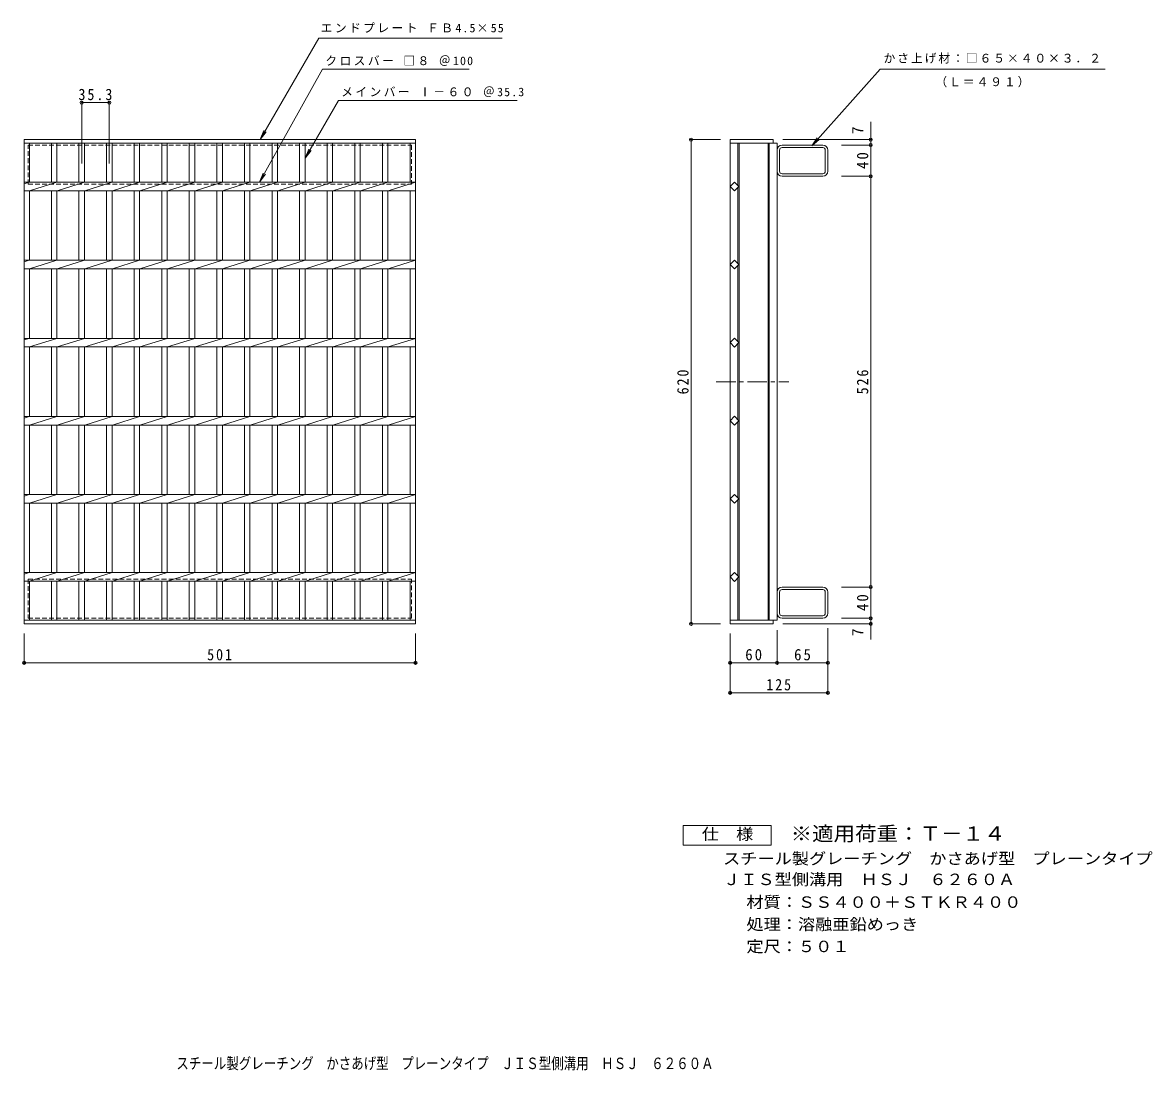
# Model space of a CAD drawing. Units: millimetres, scale not verified. Extents: x -661 to 785, y -684 to 657.
import ezdxf
from ezdxf.enums import TextEntityAlignment as Align

# ---------------------------------------------------------------- set-up
doc = ezdxf.new("R2010")
doc.units = ezdxf.units.MM
doc.header["$LTSCALE"] = 5
doc.header["$PDMODE"] = 32
doc.header["$PDSIZE"] = 4
doc.linetypes.add('CHAIN1', pattern=[8, 5, -1, 1, -1])
doc.linetypes.add('DASHED1', pattern=[1.8, 1.2, -0.6])
for name, color, linetype, lineweight in [('1-1_1-1ﾚｲﾔ', 2, 'Continuous', 9), ('1-2_1-2ﾚｲﾔ', 3, 'Continuous', 9), ('1-4_1-4ﾚｲﾔ', 7, 'Continuous', 9), ('1-5_1-5ﾚｲﾔ', 7, 'Continuous', 9), ('F-4_F-4ﾚｲﾔ', 2, 'Continuous', 9)]:
    doc.layers.add(name, color=color, linetype=linetype, lineweight=lineweight)
doc.layers.add('F-5_F-5ﾚｲﾔ', color=2, linetype='Continuous')
doc.styles.add('ＭＳ ゴシック', font='')
doc.styles.get('ＭＳ ゴシック').set_extended_font_data('MS Gothic')

msp = doc.modelspace()

# ---------------------------------------------------------------- linework, layer by layer
at = {"layer": '1-1_1-1ﾚｲﾔ', "linetype": 'DASHED1'}
for p, q in [((-654.108, 500.457), (-163.108, 500.457)), ((-654.108, 450.457), (-654.108, 500.457)), ((-163.108, 500.457), (-163.108, 450.457)), ((-654.108, 450.457), (-163.108, 450.457)), ((-654.108, -55.543), (-654.108, -105.543)), ((-654.108, -55.543), (-163.108, -55.543)), ((-163.108, -105.543), (-163.108, -55.543)), ((-654.108, -105.543), (-163.108, -105.543))]:
    msp.add_line(p, q, dxfattribs=at)
at = {"layer": '1-1_1-1ﾚｲﾔ'}
for p, q in [((307.795, 466.857), (307.795, 494.057)), ((363.195, 500.457), (310.995, 500.457)), ((363.195, 497.257), (310.995, 497.257)), ((366.395, 466.857), (366.395, 494.057)), ((369.595, 466.857), (369.595, 494.057)), ((310.995, 463.657), (363.195, 463.657)), ((363.195, 460.457), (310.995, 460.457)), ((307.795, -71.943), (307.795, -99.143)), ((363.195, -65.543), (310.995, -65.543)), ((310.995, -68.743), (363.195, -68.743)), ((366.395, -71.943), (366.395, -99.143)), ((369.595, -71.943), (369.595, -99.143)), ((363.195, -102.343), (310.995, -102.343)), ((363.195, -105.543), (310.995, -105.543))]:
    msp.add_line(p, q, dxfattribs=at)
for centre, radius, start, end in [((310.995, 494.057), 6.4, 90, 180), ((310.995, 494.057), 3.2, 90, 180), ((363.195, 494.057), 6.4, 0, 90), ((363.195, 494.057), 3.2, 0, 90), ((310.995, 466.857), 6.4, 180, 270), ((310.995, 466.857), 3.2, 180, 270), ((363.195, 466.857), 6.4, 270, 0), ((363.195, 466.857), 3.2, 270, 0), ((310.995, -71.943), 6.4, 90, 180), ((310.995, -71.943), 3.2, 90, 180), ((363.195, -71.943), 6.4, 0, 90), ((363.195, -71.943), 3.2, 0, 90), ((310.995, -99.143), 6.4, 180, 270), ((310.995, -99.143), 3.2, 180, 270), ((363.195, -99.143), 3.2, 270, 0), ((363.195, -99.143), 6.4, 270, 0)]:
    msp.add_arc(centre, radius, start, end, dxfattribs=at)
at = {"layer": '1-2_1-2ﾚｲﾔ'}
for p, q in [((-659.108, 507.457), (-158.108, 507.457)), ((-659.108, -112.543), (-659.108, 507.457)), ((-158.108, 507.457), (-158.108, -112.543)), ((244.595, 507.457), (299.595, 507.457)), ((244.595, 507.457), (244.595, -112.543)), ((299.595, 507.457), (299.595, 502.957)), ((-659.108, 502.957), (-158.108, 502.957)), ((-652.108, 452.957), (-652.108, 502.957)), ((-624.208, 502.957), (-624.208, 452.957)), ((-617.208, 502.957), (-617.208, 452.957)), ((-588.908, 502.957), (-588.908, 452.957)), ((-581.908, 502.957), (-581.908, 452.957)), ((-553.607, 502.957), (-553.607, 452.957)), ((-546.607, 502.957), (-546.607, 452.957)), ((-518.308, 502.957), (-518.308, 452.957)), ((-511.308, 502.957), (-511.308, 452.957)), ((-483.007, 502.957), (-483.007, 452.957)), ((-476.008, 502.957), (-476.008, 452.957)), ((-447.707, 502.957), (-447.707, 452.957)), ((-440.707, 502.957), (-440.707, 452.957)), ((-412.408, 502.957), (-412.408, 452.957)), ((-405.408, 502.957), (-405.408, 452.957)), ((-377.108, 502.957), (-377.108, 452.957)), ((-370.107, 502.957), (-370.107, 452.957)), ((-341.807, 502.957), (-341.807, 452.957)), ((-334.807, 502.957), (-334.807, 452.957)), ((-306.508, 502.957), (-306.508, 452.957)), ((-299.508, 502.957), (-299.508, 452.957)), ((-271.208, 502.957), (-271.208, 452.957)), ((-264.208, 502.957), (-264.208, 452.957)), ((-235.908, 502.957), (-235.908, 452.957)), ((-228.908, 502.957), (-228.908, 452.957)), ((-200.608, 502.957), (-200.608, 452.957)), ((-193.608, 502.957), (-193.608, 452.957)), ((-165.109, 502.957), (-165.109, 452.957)), ((244.595, 502.957), (304.595, 502.957)), ((254.595, 502.957), (254.595, 448.771)), ((256.095, 502.957), (256.095, -108.043)), ((293.095, 502.957), (293.095, -108.043)), ((294.595, 502.957), (294.595, -108.043)), ((304.595, 502.957), (304.595, -108.043)), ((-659.108, 452.957), (-158.108, 452.957)), ((-659.108, 450.876), (-652.508, 452.957)), ((-652.108, 441.958), (-617.208, 452.957)), ((-616.807, 441.958), (-581.908, 452.957)), ((-581.508, 441.958), (-546.608, 452.957)), ((-546.208, 441.958), (-511.308, 452.957)), ((-510.908, 441.958), (-476.008, 452.957)), ((-475.608, 441.958), (-440.708, 452.957)), ((-440.308, 441.958), (-405.408, 452.957)), ((-405.008, 441.958), (-370.108, 452.957)), ((-369.708, 441.958), (-334.808, 452.957)), ((-334.407, 441.958), (-299.508, 452.957)), ((-299.108, 441.958), (-264.208, 452.957)), ((-263.808, 441.958), (-228.908, 452.957)), ((-228.508, 441.958), (-193.608, 452.957)), ((-193.208, 441.958), (-158.308, 452.957)), ((-659.108, 441.958), (-158.108, 441.958)), ((-652.108, 352.957), (-652.108, 441.958)), ((-624.208, 441.958), (-624.208, 352.957)), ((-617.208, 441.958), (-617.208, 352.957)), ((-588.908, 441.958), (-588.908, 352.957)), ((-581.908, 441.958), (-581.908, 352.957)), ((-553.607, 441.958), (-553.607, 352.957)), ((-546.607, 441.958), (-546.607, 352.957)), ((-518.308, 441.958), (-518.308, 352.957)), ((-511.308, 441.958), (-511.308, 352.957)), ((-483.007, 441.958), (-483.007, 352.957)), ((-476.008, 441.958), (-476.008, 352.957)), ((-447.707, 441.958), (-447.707, 352.957)), ((-440.707, 441.958), (-440.707, 352.957)), ((-412.408, 441.958), (-412.408, 352.957)), ((-405.408, 441.958), (-405.408, 352.957)), ((-377.108, 441.958), (-377.108, 352.957)), ((-370.107, 441.958), (-370.107, 352.957)), ((-341.807, 441.958), (-341.807, 352.957)), ((-334.807, 441.958), (-334.807, 352.957)), ((-306.508, 441.958), (-306.508, 352.957)), ((-299.508, 441.958), (-299.508, 352.957)), ((-271.208, 441.958), (-271.208, 352.957)), ((-264.208, 441.958), (-264.208, 352.957)), ((-235.908, 441.958), (-235.908, 352.957)), ((-228.908, 441.958), (-228.908, 352.957)), ((-200.608, 441.958), (-200.608, 352.957)), ((-193.608, 441.958), (-193.608, 352.957)), ((-165.109, 441.958), (-165.109, 352.957)), ((254.595, 446.143), (254.595, 348.771)), ((-659.108, 352.957), (-158.108, 352.957)), ((-659.108, 350.877), (-652.508, 352.957)), ((-652.108, 341.957), (-617.208, 352.957)), ((-616.807, 341.957), (-581.908, 352.957)), ((-581.508, 341.957), (-546.608, 352.957)), ((-546.208, 341.957), (-511.308, 352.957)), ((-510.908, 341.957), (-476.008, 352.957)), ((-475.608, 341.957), (-440.708, 352.957)), ((-440.308, 341.957), (-405.408, 352.957)), ((-405.008, 341.957), (-370.108, 352.957)), ((-369.708, 341.957), (-334.808, 352.957)), ((-334.407, 341.957), (-299.508, 352.957)), ((-299.108, 341.957), (-264.208, 352.957)), ((-263.808, 341.957), (-228.908, 352.957)), ((-228.508, 341.957), (-193.608, 352.957)), ((-193.208, 341.957), (-158.308, 352.957)), ((-659.108, 341.956), (-158.108, 341.956)), ((-652.108, 252.956), (-652.108, 341.956)), ((-624.208, 341.956), (-624.208, 252.956)), ((-617.208, 341.956), (-617.208, 252.956)), ((-588.908, 341.956), (-588.908, 252.956)), ((-581.908, 341.956), (-581.908, 252.956)), ((-553.607, 341.956), (-553.607, 252.956)), ((-546.607, 341.956), (-546.607, 252.956)), ((-518.308, 341.956), (-518.308, 252.956)), ((-511.308, 341.956), (-511.308, 252.956)), ((-483.007, 341.956), (-483.007, 252.956)), ((-476.008, 341.956), (-476.008, 252.956)), ((-447.707, 341.956), (-447.707, 252.956)), ((-440.707, 341.956), (-440.707, 252.956)), ((-412.408, 341.956), (-412.408, 252.956)), ((-405.408, 341.956), (-405.408, 252.956)), ((-377.108, 341.956), (-377.108, 252.956)), ((-370.107, 341.956), (-370.107, 252.956)), ((-341.807, 341.956), (-341.807, 252.956)), ((-334.807, 341.956), (-334.807, 252.956)), ((-306.508, 341.956), (-306.508, 252.956)), ((-299.508, 341.956), (-299.508, 252.956)), ((-271.208, 341.956), (-271.208, 252.956)), ((-264.208, 341.956), (-264.208, 252.956)), ((-235.908, 341.956), (-235.908, 252.956)), ((-228.908, 341.956), (-228.908, 252.956)), ((-200.608, 341.956), (-200.608, 252.956)), ((-193.608, 341.956), (-193.608, 252.956)), ((-165.109, 341.956), (-165.109, 252.956)), ((254.595, 346.143), (254.595, 248.77)), ((-659.108, 250.876), (-652.508, 252.957)), ((-659.108, 252.956), (-158.108, 252.956)), ((-652.108, 241.957), (-617.208, 252.957)), ((-616.807, 241.957), (-581.908, 252.957)), ((-581.508, 241.957), (-546.608, 252.957)), ((-546.208, 241.957), (-511.308, 252.957)), ((-510.908, 241.957), (-476.008, 252.957)), ((-475.608, 241.957), (-440.708, 252.957)), ((-440.308, 241.957), (-405.408, 252.957)), ((-405.008, 241.957), (-370.108, 252.957)), ((-369.708, 241.957), (-334.808, 252.957)), ((-334.407, 241.957), (-299.508, 252.957)), ((-299.108, 241.957), (-264.208, 252.957)), ((-263.808, 241.957), (-228.908, 252.957)), ((-228.508, 241.957), (-193.608, 252.957)), ((-193.208, 241.957), (-158.308, 252.957)), ((254.595, 148.77), (254.595, 246.143)), ((-659.108, 241.957), (-158.108, 241.957)), ((-652.108, 152.957), (-652.108, 241.957)), ((-624.208, 241.957), (-624.208, 152.957)), ((-617.208, 241.957), (-617.208, 152.957)), ((-588.908, 241.957), (-588.908, 152.957)), ((-581.908, 241.957), (-581.908, 152.957)), ((-553.607, 241.957), (-553.607, 152.957)), ((-546.607, 241.957), (-546.607, 152.957)), ((-518.308, 241.957), (-518.308, 152.957)), ((-511.308, 241.957), (-511.308, 152.957)), ((-483.007, 241.957), (-483.007, 152.957)), ((-476.008, 241.957), (-476.008, 152.957)), ((-447.707, 241.957), (-447.707, 152.957)), ((-440.707, 241.957), (-440.707, 152.957)), ((-412.408, 241.957), (-412.408, 152.957)), ((-405.408, 241.957), (-405.408, 152.957)), ((-377.108, 241.957), (-377.108, 152.957)), ((-370.107, 241.957), (-370.107, 152.957)), ((-341.807, 241.957), (-341.807, 152.957)), ((-334.807, 241.957), (-334.807, 152.957)), ((-306.508, 241.957), (-306.508, 152.957)), ((-299.508, 241.957), (-299.508, 152.957)), ((-271.208, 241.957), (-271.208, 152.957)), ((-264.208, 241.957), (-264.208, 152.957)), ((-235.908, 241.957), (-235.908, 152.957)), ((-228.908, 241.957), (-228.908, 152.957)), ((-200.608, 241.957), (-200.608, 152.957)), ((-193.608, 241.957), (-193.608, 152.957)), ((-165.109, 241.957), (-165.109, 152.957)), ((-659.108, 152.957), (-158.108, 152.957)), ((-659.108, 150.877), (-652.508, 152.957)), ((-652.108, 141.957), (-617.208, 152.957)), ((-616.807, 141.957), (-581.908, 152.957)), ((-581.508, 141.957), (-546.608, 152.957)), ((-546.208, 141.957), (-511.308, 152.957)), ((-510.908, 141.957), (-476.008, 152.957)), ((-475.608, 141.957), (-440.708, 152.957)), ((-440.308, 141.957), (-405.408, 152.957)), ((-405.008, 141.957), (-370.108, 152.957)), ((-369.708, 141.957), (-334.808, 152.957)), ((-334.407, 141.957), (-299.508, 152.957)), ((-299.108, 141.957), (-264.208, 152.957)), ((-263.808, 141.957), (-228.908, 152.957)), ((-228.508, 141.957), (-193.608, 152.957)), ((-193.208, 141.957), (-158.308, 152.957)), ((254.595, 48.77), (254.595, 146.143)), ((-659.108, 141.957), (-158.108, 141.957)), ((-652.108, 52.957), (-652.108, 141.957)), ((-624.208, 141.957), (-624.208, 52.957)), ((-617.208, 141.957), (-617.208, 52.957)), ((-588.908, 141.957), (-588.908, 52.957)), ((-581.908, 141.957), (-581.908, 52.957)), ((-553.607, 141.957), (-553.607, 52.957)), ((-546.607, 141.957), (-546.607, 52.957)), ((-518.308, 141.957), (-518.308, 52.957)), ((-511.308, 141.957), (-511.308, 52.957)), ((-483.007, 141.957), (-483.007, 52.957)), ((-476.008, 141.957), (-476.008, 52.957)), ((-447.707, 141.957), (-447.707, 52.957)), ((-440.707, 141.957), (-440.707, 52.957)), ((-412.408, 141.957), (-412.408, 52.957)), ((-405.408, 141.957), (-405.408, 52.957)), ((-377.108, 141.957), (-377.108, 52.957)), ((-370.107, 141.957), (-370.107, 52.957)), ((-341.807, 141.957), (-341.807, 52.957)), ((-334.807, 141.957), (-334.807, 52.957)), ((-306.508, 141.957), (-306.508, 52.957)), ((-299.508, 141.957), (-299.508, 52.957)), ((-271.208, 141.957), (-271.208, 52.957)), ((-264.208, 141.957), (-264.208, 52.957)), ((-235.908, 141.957), (-235.908, 52.957)), ((-228.908, 141.957), (-228.908, 52.957)), ((-200.608, 141.957), (-200.608, 52.957)), ((-193.608, 141.957), (-193.608, 52.957)), ((-165.109, 141.957), (-165.109, 52.957)), ((-659.108, 52.957), (-158.108, 52.957)), ((-659.108, 50.877), (-652.508, 52.957)), ((-652.108, 41.957), (-617.208, 52.957)), ((-616.807, 41.957), (-581.908, 52.957)), ((-581.508, 41.957), (-546.608, 52.957)), ((-546.208, 41.957), (-511.308, 52.957)), ((-510.908, 41.957), (-476.008, 52.957)), ((-475.608, 41.957), (-440.708, 52.957)), ((-440.308, 41.957), (-405.408, 52.957)), ((-405.008, 41.957), (-370.108, 52.957)), ((-369.708, 41.957), (-334.808, 52.957)), ((-334.407, 41.957), (-299.508, 52.957)), ((-299.108, 41.957), (-264.208, 52.957)), ((-263.808, 41.957), (-228.908, 52.957)), ((-228.508, 41.957), (-193.608, 52.957)), ((-193.208, 41.957), (-158.308, 52.957)), ((254.595, -51.23), (254.595, 46.143)), ((-659.108, 41.957), (-158.108, 41.957)), ((-652.108, -47.043), (-652.108, 41.957)), ((-624.208, 41.957), (-624.208, -47.043)), ((-617.208, 41.957), (-617.208, -47.043)), ((-588.908, 41.957), (-588.908, -47.043)), ((-581.908, 41.957), (-581.908, -47.043)), ((-553.607, 41.957), (-553.607, -47.043)), ((-546.607, 41.957), (-546.607, -47.043)), ((-518.308, 41.957), (-518.308, -47.043)), ((-511.308, 41.957), (-511.308, -47.043)), ((-483.007, 41.957), (-483.007, -47.043)), ((-476.008, 41.957), (-476.008, -47.043)), ((-447.707, 41.957), (-447.707, -47.043)), ((-440.707, 41.957), (-440.707, -47.043)), ((-412.408, 41.957), (-412.408, -47.043)), ((-405.408, 41.957), (-405.408, -47.043)), ((-377.108, 41.957), (-377.108, -47.043)), ((-370.107, 41.957), (-370.107, -47.043)), ((-341.807, 41.957), (-341.807, -47.043)), ((-334.807, 41.957), (-334.807, -47.043)), ((-306.508, 41.957), (-306.508, -47.043)), ((-299.508, 41.957), (-299.508, -47.043)), ((-271.208, 41.957), (-271.208, -47.043)), ((-264.208, 41.957), (-264.208, -47.043)), ((-235.908, 41.957), (-235.908, -47.043)), ((-228.908, 41.957), (-228.908, -47.043)), ((-200.608, 41.957), (-200.608, -47.043)), ((-193.608, 41.957), (-193.608, -47.043)), ((-165.109, 41.957), (-165.109, -47.043)), ((-659.108, -47.043), (-158.108, -47.043)), ((-659.108, -49.123), (-652.508, -47.043)), ((-652.108, -58.043), (-617.208, -47.043)), ((-616.807, -58.043), (-581.908, -47.043)), ((-581.508, -58.043), (-546.608, -47.043)), ((-546.208, -58.043), (-511.308, -47.043)), ((-510.908, -58.043), (-476.008, -47.043)), ((-475.608, -58.043), (-440.708, -47.043)), ((-440.308, -58.043), (-405.408, -47.043)), ((-405.008, -58.043), (-370.108, -47.043)), ((-369.708, -58.043), (-334.808, -47.043)), ((-334.407, -58.043), (-299.508, -47.043)), ((-299.108, -58.043), (-264.208, -47.043)), ((-263.808, -58.043), (-228.908, -47.043)), ((-228.508, -58.043), (-193.608, -47.043)), ((-193.208, -58.043), (-158.308, -47.043)), ((254.595, -108.043), (254.595, -53.857)), ((-659.108, -58.043), (-158.108, -58.043)), ((-652.108, -108.043), (-652.108, -58.043)), ((-624.208, -58.043), (-624.208, -108.043)), ((-617.208, -58.043), (-617.208, -108.043)), ((-588.908, -58.043), (-588.908, -108.043)), ((-581.908, -58.043), (-581.908, -108.043)), ((-553.607, -58.043), (-553.607, -108.043)), ((-546.607, -58.043), (-546.607, -108.043)), ((-518.308, -58.043), (-518.308, -108.043)), ((-511.308, -58.043), (-511.308, -108.043)), ((-483.007, -58.043), (-483.007, -108.043)), ((-476.008, -58.043), (-476.008, -108.043)), ((-447.707, -58.043), (-447.707, -108.043)), ((-440.707, -58.043), (-440.707, -108.043)), ((-412.408, -58.043), (-412.408, -108.043)), ((-405.408, -58.043), (-405.408, -108.043)), ((-377.108, -58.043), (-377.108, -108.043)), ((-370.107, -58.043), (-370.107, -108.043)), ((-341.807, -58.043), (-341.807, -108.043)), ((-334.807, -58.043), (-334.807, -108.043)), ((-306.508, -58.043), (-306.508, -108.043)), ((-299.508, -58.043), (-299.508, -108.043)), ((-271.208, -58.043), (-271.208, -108.043)), ((-264.208, -58.043), (-264.208, -108.043)), ((-235.908, -58.043), (-235.908, -108.043)), ((-228.908, -58.043), (-228.908, -108.043)), ((-200.608, -58.043), (-200.608, -108.043)), ((-193.608, -58.043), (-193.608, -108.043)), ((-165.109, -58.043), (-165.109, -108.043)), ((-158.108, -108.043), (-659.108, -108.043)), ((-158.108, -112.543), (-659.108, -112.543)), ((244.595, -108.043), (304.595, -108.043)), ((244.595, -112.543), (299.595, -112.543)), ((299.595, -112.543), (299.595, -108.043))]:
    msp.add_line(p, q, dxfattribs=at)
at = {"layer": '1-2_1-2ﾚｲﾔ', "linetype": 'CHAIN1'}
msp.add_line((226.722, 197.457), (319.612, 197.457), dxfattribs=at)
at = {"layer": '1-2_1-2ﾚｲﾔ'}
for points in [[(255.908, 447.457), (250.252, 441.8), (244.595, 447.457), (250.252, 453.114)], [(255.908, 347.457), (250.252, 341.8), (244.595, 347.457), (250.252, 353.114)], [(255.908, 147.457), (250.252, 153.114), (244.595, 147.457), (250.252, 141.8)], [(255.908, 47.457), (250.252, 53.114), (244.595, 47.457), (250.252, 41.8)], [(255.908, -52.543), (250.252, -46.887), (244.595, -52.543), (250.252, -58.2)]]:
    msp.add_lwpolyline(points, close=True, dxfattribs=at)
for points in [[(244.595, 247.457), (250.252, 253.114), (255.908, 247.457)], [(244.595, 247.457), (250.252, 241.8), (255.908, 247.457)]]:
    msp.add_lwpolyline(points, dxfattribs=at)
at = {"layer": '1-4_1-4ﾚｲﾔ'}
for p, q in [((-357.728, 452.957), (-277.188, 597.457)), ((-277.188, 597.457), (-89.296, 597.457)), ((436.661, 597.457), (724.46, 597.457)), ((-585.408, 476.87), (-585.408, 556.235)), ((-585.408, 554.735), (-550.107, 554.735)), ((-550.107, 476.87), (-550.107, 556.235)), ((-299.508, 483.523), (-256.822, 557.457)), ((-256.822, 557.457), (-27.889, 557.457)), ((424.595, -132.772), (424.595, 530.197)), ((-356.974, 507.457), (-352.19, 519.005)), ((-356.974, 507.457), (-349.364, 517.374)), ((232.095, 507.457), (193.095, 507.457)), ((194.595, -112.543), (194.595, 507.457)), ((312.095, 507.457), (426.095, 507.457)), ((-299.508, 483.523), (-294.724, 495.072)), ((-299.508, 483.523), (-291.898, 493.44)), ((387.095, 500.457), (426.095, 500.457)), ((-357.728, 452.957), (-353.12, 464.577)), ((-357.728, 452.957), (-350.269, 462.988)), ((387.095, 460.457), (426.095, 460.457)), ((387.095, -65.543), (426.095, -65.543)), ((232.095, -112.543), (193.095, -112.543)), ((312.095, -112.543), (426.095, -112.543)), ((387.095, -105.543), (426.095, -105.543)), ((-659.108, -125.043), (-659.108, -164.043)), ((-158.108, -125.043), (-158.108, -164.043)), ((244.595, -125.043), (244.595, -202.506)), ((304.595, -120.543), (304.595, -164.043)), ((369.595, -118.043), (369.595, -202.506)), ((-659.108, -162.543), (-158.108, -162.543)), ((244.595, -162.543), (369.595, -162.543)), ((244.595, -201.006), (369.595, -201.006))]:
    msp.add_line(p, q, dxfattribs=at)
msp.add_lwpolyline([(-356.974, 507.457), (-281.918, 637.457), (-47.36, 637.457)], dxfattribs=at)
for p in [(-585.408, 554.735), (-550.107, 554.735), (194.595, 507.457), (424.595, 507.457), (424.595, 500.457), (424.595, 460.457), (424.595, -65.543), (194.595, -112.543), (424.595, -105.543), (424.595, -112.543), (-659.108, -162.543), (-158.108, -162.543), (244.595, -162.543), (304.595, -162.543), (369.595, -162.543), (244.595, -201.006), (369.595, -201.006)]:
    msp.add_point(p, dxfattribs=at)
at = {"layer": '1-5_1-5ﾚｲﾔ'}
msp.add_line((349.029, 499.477), (358.507, 507.627), dxfattribs=at)
msp.add_lwpolyline([(436.661, 597.457), (349.029, 499.477), (356.075, 509.802)], dxfattribs=at)
at = {"layer": 'F-4_F-4ﾚｲﾔ'}
msp.add_lwpolyline([(184.536, -395.916), (184.536, -370.916), (297.036, -370.916), (297.036, -395.916)], close=True, dxfattribs=at)

# ---------------------------------------------------------------- texts
at = {"layer": '1-4_1-4ﾚｲﾔ', "color": 2, "style": 'ＭＳ ゴシック'}
for p in [(419.595, 514.286), (419.595, -128.45)]:
    msp.add_text('7', height=14.66, rotation=90, dxfattribs=at).set_placement(p, align=Align.BOTTOM_LEFT)
at = {"layer": '1-4_1-4ﾚｲﾔ', "char_height": 11, "attachment_point": 7, "style": 'ＭＳ ゴシック'}
for s, insert in [('\\T1.21;エンドプレート\\~ＦＢ4.5×55', (-279.509, 644.135)), ('\\T1.21;クロスバー\\~□８\\~＠100', (-273.518, 601.731)), ('\\T1.17;かさ上げ材：□６５×４０×３．２', (441.012, 604.824)), ('\\T1.17;（Ｌ＝４９１）', (507.372, 574.364)), ('\\T1.21;メインバー\\~Ⅰ－６０\\~＠35.3', (-253.298, 561.877))]:
    msp.add_mtext(s, dxfattribs=dict(at, insert=insert))
at = {"layer": '1-4_1-4ﾚｲﾔ', "color": 2, "char_height": 14.66, "attachment_point": 7, "style": 'ＭＳ ゴシック'}
for s, insert in [('\\T1.28;\\W0.9;35.3', (-589.632, 557.735)), ('\\T1.27;\\W0.9;501', (-424.858, -159.543)), ('\\T1.27;\\W0.95;60', (263.97, -159.543)), ('\\T1.27;\\W0.95;65', (326.47, -159.543)), ('\\T1.27;\\W0.9;125', (290.845, -198.006))]:
    msp.add_mtext(s, dxfattribs=dict(at, insert=insert))
at = {"layer": '1-4_1-4ﾚｲﾔ', "color": 2, "char_height": 14.66, "attachment_point": 7, "rotation": 90, "style": 'ＭＳ ゴシック'}
for s, insert in [('\\T1.27;\\W0.95;40', (421.595, 469.832)), ('\\T1.27;\\W0.9;620', (191.595, 181.207)), ('\\T1.27;\\W0.9;526', (421.595, 181.207)), ('\\T1.27;\\W0.95;40', (421.595, -96.168))]:
    msp.add_mtext(s, dxfattribs=dict(at, insert=insert))
at = {"layer": 'F-4_F-4ﾚｲﾔ', "style": 'ＭＳ ゴシック', "width": 1.1}
for s, p in [('仕\u3000様', (208.286, -393.416)), ('スチール製グレーチング\u3000かさあげ型\u3000プレーンタイプ', (235.581, -424.876)), ('ＪＩＳ型側溝用\u3000ＨＳＪ\u3000６２６０Ａ', (235.581, -451.534)), ('材質：ＳＳ４００＋ＳＴＫＲ４００', (265.437, -480.648)), ('処理：溶融亜鉛めっき', (265.437, -509.035)), ('定尺：５０１', (265.437, -537.382))]:
    msp.add_text(s, height=14.66, dxfattribs=at).set_placement(p, align=Align.BOTTOM_LEFT)
at = {"layer": 'F-5_F-5ﾚｲﾔ', "color": 3, "style": 'ＭＳ ゴシック', "width": 1.1}
msp.add_text('※適用荷重：Ｔ－１４', height=18.33, dxfattribs=at).set_placement((322.036, -395.916), align=Align.BOTTOM_LEFT)
at = {"layer": 'F-5_F-5ﾚｲﾔ', "style": 'ＭＳ ゴシック', "width": 0.8}
msp.add_text('スチール製グレーチング\u3000かさあげ型\u3000プレーンタイプ\u3000ＪＩＳ型側溝用\u3000ＨＳＪ\u3000６２６０Ａ', height=14.66, dxfattribs=at).set_placement((-464.379, -687.109), align=Align.BOTTOM_LEFT)

doc.saveas('drawing.dxf')
